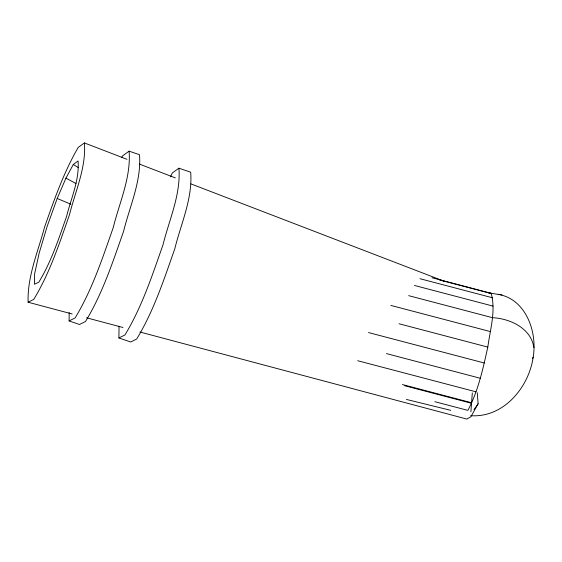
<?xml version="1.0" encoding="UTF-8"?>
<svg xmlns="http://www.w3.org/2000/svg" width="562" height="562" viewBox="0 0 562 562"><rect width="100%" height="100%" fill="white"/><g stroke="black" fill="none" stroke-linecap="round" stroke-linejoin="round"><path stroke-width="0.84" d="M72.147 313.961L28.1 302.23C27.278 276.307 38.005 251.769 44.567 227.118C54.142 199.91 63.661 172.45 78.216 147.42L84.398 142.931L127.005 159.313M121.708 157.444L122.516 155.934L129.098 151.15L139.495 154.712C141.547 181.062 129.78 206.135 123.605 231.263C112.758 262.054 102.551 293.469 85.494 321.513L79.495 324.492L69.091 320.93L69.182 312.528M170.483 176.875L172.33 172.97L178.913 168.186L190.687 172.211C192.738 198.569 180.971 223.641 174.796 248.769C163.949 279.56 153.742 310.976 136.685 339.019L130.679 341.998L118.912 337.973L119.039 326.206M431.981 277.74L491.146 293.294C496.063 310.842 490.127 329.508 487.816 347.098C482.99 368.651 478.339 390.738 467.858 410.372L434.89 401.711M470.9 411.813L472.319 392.901M470.724 415.697C503.538 417.966 528.807 387.492 533.176 357.179C537.518 332.156 526.025 299.019 498.171 294.355M57.198 198.463L47.243 226.142L39.164 253.118L34.612 273.912L34.5 284.288L38.855 282.124C51.247 261.759 58.659 238.941 66.534 216.581C71.023 198.337 79.565 180.128 78.076 160.992L73.285 164.469L65.951 178.14L57.198 198.463L70.896 204.259M532.488 358.753L533.176 357.179M477.257 392.69L478.107 403.755L470.914 416.737L466.853 419.069L139.903 332.009M28.1 302.23L33.727 299.441C49.737 273.132 59.312 243.648 69.491 214.761C75.287 191.185 86.323 167.659 84.398 142.931M69.091 320.93L75.097 317.959C92.154 289.915 102.361 258.492 113.208 227.708C119.383 202.58 131.15 177.508 129.098 151.15M118.912 337.973L124.912 334.994C141.975 306.95 152.176 275.535 163.029 244.744C169.204 219.616 180.964 194.543 178.913 168.186M439.632 279.995L488.659 292.886L501.971 294.966M488.659 292.886L491.146 293.294M406.41 399.434L450.766 410.337M419.954 278.703L492.649 297.811M414.447 285.454L493.057 306.114M408.658 295.654L492.34 317.656C510.156 318.591 530.914 328.096 533.9 347.562M390.815 305.412L490.556 331.629M399.062 323.768L487.816 347.098M368.51 332.563L484.311 363.003M386.459 353.596L480.285 378.261M357.671 360.72L476.007 391.826M402.455 384.563L471.764 402.778M404.731 385.736L471.504 403.291M86.541 317.797L122.966 327.491M139.299 164.041L175.351 177.901M190.925 183.886L444.121 281.225M65.951 178.14L76.025 183.507M73.285 164.469L78.427 167.638M478.107 403.734A62.368 14.612 -73.7 0 1 474.012 409.459"/></g></svg>
